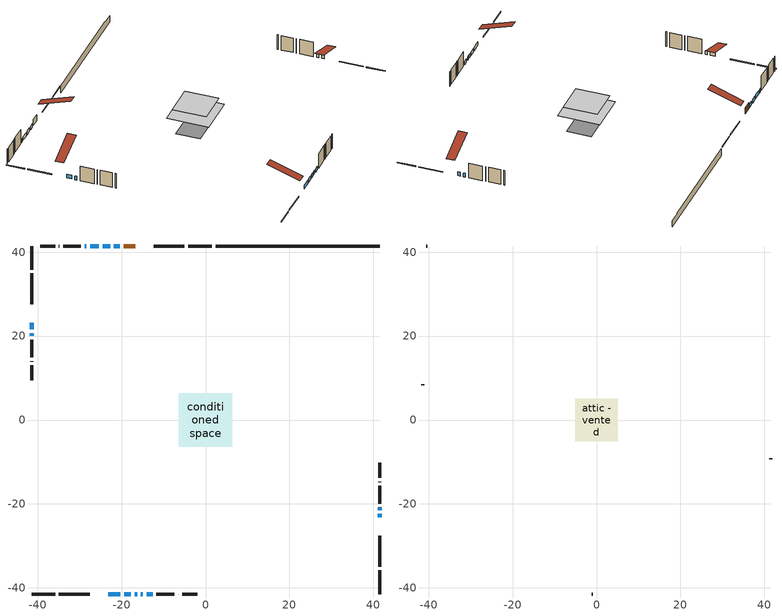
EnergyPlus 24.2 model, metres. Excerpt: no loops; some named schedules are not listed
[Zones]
conditioned space
 floor outside (Floor1 construction): -0.78,-0.78 -0.78,0.78 0.78,0.78 0.78,-0.78 z0.61
 floor outside (Floor2 construction): -1.21,-1.21 -1.21,1.21 1.21,1.21 1.21,-1.21 z0.61
 floor adiabatic (AdiabaticFloorConstruction): -6.33,-6.33 -6.33,6.33 6.33,6.33 6.33,-6.33 z3.05
 floor foundation (Slab1 construction): -6.1,-3.66 -6.1,3.66 6.1,3.66 6.1,-3.66 z-1.73
 wall outside (RimJoist1 construction): 1.51,41.46 -4.09,41.46 / -41.46,-41.46 -35.86,-41.46 / -41.46,41.46 -41.46,35.86 / 41.46,-41.46 41.46,-35.86 z0.61:0.91
 wall outside (RimJoist2 construction): -5.02,41.46 -12.33,41.46 / -34.93,-41.46 -27.62,-41.46 / -41.46,34.93 -41.46,27.62 / 41.46,-34.93 41.46,-27.62 z0.61:0.91
 wall outside (AdiabaticWallConstruction 1): -16.8,41.46 -19.49,41.46 z0.61:2.64
 wall outside (AdiabaticWallConstruction): -23.15,-41.46 -20.29,-41.46 / -20.42,41.46 -21.81,41.46 / -22.74,41.46 -24.52,41.46 / 41.46,-23.15 41.46,-22.39 / -41.46,23.15 -41.46,21.63 / -19.37,-41.46 -17.84,-41.46 / -25.45,41.46 -27.48,41.46 / 41.46,-21.46 41.46,-20.85 / -41.46,20.7 -41.46,20.09 / -16.91,-41.46 -16.32,-41.46 / -15.39,-41.46 -14.92,-41.46 / -14,-41.46 -12.62,-41.46 / -28.41,41.46 -28.75,41.46 z0.61:1.83
 wall outside (Wall1 construction): -29.68,41.46 -33.89,41.46 / -11.69,-41.46 -7.47,-41.46 / -41.46,19.16 -41.46,14.95 / 41.46,-19.92 41.46,-15.71 z0.61:5.49
 wall outside (Wall2 construction): -34.82,41.46 -34.91,41.46 / -6.55,-41.46 -6.46,-41.46 / -41.46,14.02 -41.46,13.93 / 41.46,-14.78 41.46,-14.69 z0.61:5.49
 wall outside (Wall3 construction): -35.84,41.46 -39.36,41.46 / -5.53,-41.46 -2.01,-41.46 / -41.46,13 -41.46,9.48 / 41.46,-13.76 41.46,-10.24 z0.61:5.49
 wall foundation (FoundationWall1 construction): 2.44,41.46,-1.73 2.44,41.46,0.61 37.56,41.46,0.61 37.56,41.46,0.23 41.46,41.46,0.23 41.46,41.46,-1.73
 window (WindowConstruction): -23.15,-41.46 -20.29,-41.46 z0.61:1.83
 window (WindowConstruction 5): -20.42,41.46 -21.81,41.46 z0.61:1.83
 window (WindowConstruction 6): -22.74,41.46 -24.52,41.46 z0.61:1.83
 window (WindowConstruction 7): 41.46,-23.15 41.46,-22.39 z0.61:1.83
 window (WindowConstruction 8): -41.46,23.15 -41.46,21.63 z0.61:1.83
 window (WindowConstruction 9): -19.36,-41.46 -17.84,-41.46 z0.61:1.83
 window (WindowConstruction 10): -25.45,41.46 -27.48,41.46 z0.61:1.83
 window (WindowConstruction 11): 41.46,-21.46 41.46,-20.85 z0.61:1.83
 window (WindowConstruction 12): -41.46,20.7 -41.46,20.09 z0.61:1.83
 window (WindowConstruction 1): -16.91,-41.46 -16.32,-41.46 z0.61:1.83
 window (WindowConstruction 2): -15.39,-41.46 -14.93,-41.46 z0.61:1.83
 window (WindowConstruction 3): -14,-41.46 -12.62,-41.46 z0.61:1.83
 window (WindowConstruction 4): -28.41,41.46 -28.75,41.46 z0.61:1.83
 door (Door): -16.8,41.46 -19.49,41.46 z0.61:2.64
 ceiling adiabatic (AdiabaticFloorConstruction): 6.33,-6.33 6.33,6.33 -6.33,6.33 -6.33,-6.33 z3.05
attic - vented
 floor to conditioned space (Floor3 construction Reversed): -5.1,-5.1 -5.1,5.1 5.1,5.1 5.1,-5.1 z5.49
 wall outside (Wall4 construction): -40.29,41.46 -40.53,41.46 / -1.08,-41.46 -0.84,-41.46 / -41.46,8.55 -41.46,8.31 / 41.46,-9.32 41.46,-9.07 z0.61:5.49
 roof outside (Roof1 construction): -15.87,41.46,5.49 -15.87,31.57,8.79 -13.26,31.57,8.79 -13.26,41.46,5.49; -24.08,-41.46,5.49 -24.08,-31.57,8.79 -26.69,-31.57,8.79 -26.69,-41.46,5.49; -41.46,24.08,5.49 -31.57,24.08,8.79 -31.57,26.69,8.79 -41.46,26.69,5.49; 41.46,-24.08,5.49 31.57,-24.08,8.79 31.57,-26.69,8.79 41.46,-26.69,5.49
[Building]
Building 1: Terrain=Suburbs
[Site:Location]
Regina Intl AP_SK: Latitude {deg}=50.43; Longitude {deg}=-104.67; Time Zone {hr}=-6; Elevation {m}=578; Keep Site Location Information=Yes
[Site:GroundTemperature:Shallow]
-2.28208, -4.75844, -4.95676, -3.7816, 0.936024, 5.63167, 9.70254, 12.2813, 12.5004, 10.403, 6.43594, 1.88434
[Site:WaterMainsTemperature]
Calculation Method=Schedule; Temperature Schedule=mains temperature schedule
[Material] Roughness=Rough; Thermal Absorptance=0.9
Name | Thickness {m} | Conductivity {W/m-K} | Density {kg/m3} | Specific Heat {J/kg-K} | Solar Absorptance | Visible Absorptance
asphalt or fiberglass shingles | 0.00635 | 0.162714 | 1121.4 | 1465.45 | 0.84 | 0.84
ceiling loosefill ins | 0.254 | 0.0480833 | 16.02 | 1046.75 | 0.7 | 0.7
ceiling stud and cavity | 0.1397 | 0.109733 | 65.682 | 1177.47 | 0.7 | 0.7
concrete 4.0 in. | 0.1016 | 1.803125 | 2242.8 | 837.4 | 0.7 | 0.7
concrete 8.0 in. | 0.2032 | 1.803125 | 2242.8 | 837.4 | 0.7 | 0.7
door material | 0.04445 | 0.0451087 | 512.64 | 1214.23 | 0.7 | 0.7
exterior vertical ins | 0.0457286 | 0.029427 | 32.04 | 1214.23 | 0.7 | 0.7
floor covering | 0.0127 | 0.0433444 | 54.468 | 1339.84 | 0.6 | 0.6
floor rigid ins; rim joist rigid ins; wall rigid ins | 0.051816 | 0.029427 | 32.04 | 1214.23 | 0.7 | 0.7
floor rigid ins 1; wall rigid ins 1 | 0.512978 | 0.029427 | 32.04 | 1214.23 | 0.7 | 0.7
floor stud and cavity | 0.1397 | 0.103009 | 92.3553 | 1139.71 | 0.7 | 0.7
floor stud and cavity 1 | 0.1397 | 0.103547 | 92.3553 | 1139.71 | 0.7 | 0.7
floor stud and cavity 2 | 0.1397 | 1.75129 | 37.0049 | 1207.88 | 0.7 | 0.7
furniture material conditioned space 1 | 0.1524 | 0.115458 | 640.8 | 1214.23 | 0.6 | 0.6
gypsum board | 0.0127 | 0.160291 | 801 | 837.4 | 0.6 | 0.6
gypsum board 1 | 0.0127 | 0.160291 | 801 | 837.4 | 0.7 | 0.7
osb sheathing 0.5 in. | 0.0127 | 0.115458 | 512.64 | 1214.23 | 0.7 | 0.7
osb sheathing 0.75 in. | 0.01905 | 0.115458 | 512.64 | 1214.23 | 0.7 | 0.7
osb sheathing 2.0 in. | 0.0508 | 0.115458 | 512.64 | 1214.23 | 0.7 | 0.7
rim joist stud and cavity | 0.0508 | 0.0440741 | 125.044 | 1163.47 | 0.6 | 0.6
wall stud and cavity | 0.1397 | 0.21045 | 139.0536 | 1170.24 | 0.7 | 0.7
wall stud and cavity 1 | 0.1397 | 0.0934493 | 139.0536 | 1170.24 | 0.7 | 0.7
wall stud and cavity 2 | 0.1397 | 0.209893 | 139.0536 | 1170.24 | 0.7 | 0.7
wall stud and cavity 3 | 0.0889 | 6.1454 | 50.32683 | 1063.81 | 0.6 | 0.6
wall stud and cavity 4 | 0.0889 | 0.380278 | 52.3479 | 1209.89 | 0.7 | 0.7
wall stud and cavity 5 | 0.0889 | 0.391764 | 83.0341 | 1211.67 | 0.7 | 0.7
wood siding | 0.0254 | 0.102417 | 544.68 | 1172.36 | 0 | 0
wood siding 1 | 0.00254 | 0.102417 | 544.68 | 1172.36 | 0 | 0
wood siding 2; wood siding 3; wood siding 4 | 0.0254 | 0.102417 | 544.68 | 1172.36 | 0.7 | 0.7
[WindowMaterial:SimpleGlazingSystem]
Name | U-Factor {W/m2-K} | Solar Heat Gain Coefficient
WindowMaterial | 2.941204 | 0.65
WindowMaterial 1 | 3.0383 | 0.55
WindowMaterial 10 | 3.01104 | 0.57
WindowMaterial 2 | 2.98209 | 0.6
WindowMaterial 3 | 2.97981 | 0.61
WindowMaterial 4 | 3.03659 | 0.55
WindowMaterial 5 | 2.97073 | 0.62
WindowMaterial 6 | 2.90373 | 0.68
WindowMaterial 7 | 2.94859 | 0.64
WindowMaterial 8 | 2.94461 | 0.64
WindowMaterial 9 | 2.929848 | 0.66
[Construction]
AdiabaticFloorConstruction: floor stud and cavity 2, floor rigid ins 1, osb sheathing 0.75 in., floor covering
AdiabaticWallConstruction: wood siding 3, wall rigid ins 1, wall stud and cavity 4, gypsum board
AdiabaticWallConstruction 1: wood siding 4, wall rigid ins 1, wall stud and cavity 4, gypsum board
Door: door material
Floor1 construction: floor stud and cavity, floor rigid ins, osb sheathing 0.75 in., floor covering
Floor2 construction: floor stud and cavity 1, floor rigid ins, osb sheathing 0.75 in., floor covering
Floor3 construction Reversed: gypsum board, ceiling stud and cavity, ceiling loosefill ins
FoundationWall1 construction: concrete 8.0 in., gypsum board 1
furniture construction conditioned space 1: furniture material conditioned space 1
PartitionWallConstruction: gypsum board, wall stud and cavity 5, gypsum board
RimJoist1 construction; RimJoist2 construction: wood siding 2, rim joist rigid ins, osb sheathing 2.0 in., rim joist stud and cavity
Roof1 construction: asphalt or fiberglass shingles
Slab1 construction: concrete 4.0 in.
Wall1 construction: wood siding, wall rigid ins, osb sheathing 0.5 in., wall stud and cavity, gypsum board
Wall2 construction: wood siding, osb sheathing 0.5 in., wall stud and cavity 1, gypsum board
Wall3 construction: wood siding, wall rigid ins, osb sheathing 0.5 in., wall stud and cavity 2, gypsum board
Wall4 construction: wood siding 1, wall stud and cavity 3
WindowConstruction: WindowMaterial
WindowConstruction 1: WindowMaterial 1
WindowConstruction 10: WindowMaterial 9
WindowConstruction 11; WindowConstruction 12: WindowMaterial 10
WindowConstruction 2: WindowMaterial 2
WindowConstruction 3: WindowMaterial 3
WindowConstruction 4: WindowMaterial 4
WindowConstruction 5: WindowMaterial 5
WindowConstruction 6: WindowMaterial 6
WindowConstruction 7; WindowConstruction 8: WindowMaterial 7
WindowConstruction 9: WindowMaterial 8
[Zone] Multiplier=1; Part of Total Floor Area=Yes
Name | Volume {m3}
attic - vented | 55.7855
conditioned space | 623.3
[Space]
Name | Zone | Volume {m3}
attic - vented 1 | attic - vented | 55.7855
conditioned space 1 | conditioned space | 623.3
[ZoneInfiltration:EffectiveLeakageArea]
infil attic - vented 1: Zone or Space=attic - vented 1; Schedule=Always On Discrete; Effective Air Leakage Area {cm2}=3279.79; Stack Coefficient=0.000568502; Wind Coefficient=1.61096e-05
[ZoneMixing]
whole house fan mix: Zone or Space=attic - vented; Schedule=Always On Continuous; Design Flow Rate Calculation Method=Flow/Zone; Design Flow Rate {m3/s}=0; Source Zone or Space=conditioned space
[SurfaceProperty:ExposedFoundationPerimeter]
Slab1: Exposed Perimeter Calculation Method=TotalExposedPerimeter; Total Exposed Perimeter {m}=39.02
[InternalMass] Zone or ZoneList=conditioned space; Space or SpaceList=conditioned space 1
Name | Construction | Surface Area {m2}
furniture mass conditioned space 1 | furniture construction conditioned space 1 | 103.04
partition wall mass | PartitionWallConstruction | 257.601
[Lights]
interior lighting: Zone or ZoneList or Space or SpaceList=conditioned space 1; Schedule=interior lighting schedule; Design Level Calculation Method=LightingLevel; Lighting Level {W}=343.2; Return Air Fraction=0; Fraction Radiant=0.6; Fraction Visible=0.2; Fraction Replaceable=1
[People]
occupants: Zone or ZoneList or Space or SpaceList=conditioned space 1; Number of People Schedule=occupants schedule; Number of People Calculation Method=People; Number of People=3; Fraction Radiant=0.314171; Sensible Heat Fraction=0.56303; Activity Level Schedule=occupants activity schedule; Carbon Dioxide Generation Rate {m3/s-W}=0; Enable ASHRAE 55 Comfort Warnings=No; Mean Radiant Temperature Calculation Type=EnclosureAveraged
[ElectricEquipment] Zone or ZoneList or Space or SpaceList=conditioned space 1; Design Level Calculation Method=EquipmentLevel
Name | Schedule | Design Level {W} | Fraction Latent | Fraction Radiant | Fraction Lost
clothes dryer | clothes dryer schedule | 140.772 | 0.015 | 0.081 | 0.85
clothes washer | clothes washer schedule | 32.1985 | 0.03 | 0.162 | 0.7
cooking range | cooking range schedule | 215.147 | 0.08 | 0.432 | 0.2
dishwasher | dishwasher schedule | 66.8632 | 0.3 | 0.18 | 0.4
fridge | fridge schedule | 72.9452 | 0 | 0.6 | 0
mech vent house fan | mech vent house fan schedule | 0 | 0 | 0 | 1
mech vent house fan cfis | mech vent house fan cfis schedule | 0 | 0 | 0 | 0
misc plug loads | misc plug loads schedule | 494.7 | 0.045 | 0.513 | 0.1
whole house fan | Always On Discrete | 0 | 0 | 0 | 1
[OtherEquipment] Zone or ZoneList or Space or SpaceList=conditioned space 1; Design Level Calculation Method=EquipmentLevel
Name | Fuel Type | Schedule | Design Level {W} | Fraction Latent | Fraction Radiant | Fraction Lost
clothes dryer 1 | Electricity | clothes dryer schedule | 0 | 0.015 | 0.081 | 0.85
cooking range 1 | Electricity | cooking range schedule | 0 | 0.08 | 0.432 | 0.2
general water use latent | None | general water use schedule | 62.594 | 1 | 0 | 0
general water use sensible | None | general water use schedule | -61.6891 | 0 | 0.6 | 0
mech vent house fan latent load | None | Always On Discrete | 0 | 1 | 0 | 0
mech vent house fan sensible load | None | Always On Discrete | 0 | 0 | 0 | 0
water heater energy adjustment1 | NaturalGas | Always On Discrete | 0.01 | 0 | 0 | 1
[ZoneInfiltration:DesignFlowRate] Zone or ZoneList or Space or SpaceList=conditioned space 1; Schedule=Always On Discrete; Design Flow Rate Calculation Method=Flow/Zone; Design Flow Rate {m3/s}=0
infil flow; natural vent flow; whole house fan flow
[AvailabilityManager:Scheduled]
furnace airloop Availability Manager: Schedule=Always On Discrete
[Foundation:Kiva]
Foundation Kiva 1: Initial Indoor Air Temperature {C}=21; Wall Height Above Grade {m}=0.609996; Wall Depth Below Slab {m}=0.2032; Custom Block Material Name 1=exterior vertical ins; Custom Block Depth 1 {m}=2.34001; Custom Block X Position 1 {m}=0.2159; Custom Block Z Position 1 {m}=0
[Foundation:Kiva:Settings]
Soil Conductivity {W/m-K}=0.849921; Soil Density {kg/m3}=1842.3; Soil Specific Heat {J/kg-K}=418.7; Ground Solar Absorptivity=0.9; Ground Thermal Absorptivity=0.9; Ground Surface Roughness {m}=0.03; Far-Field Width {m}=40; Deep-Ground Boundary Condition=ZeroFlux; Deep-Ground Depth {m}=40; Minimum Cell Dimension {m}=0.2; Maximum Cell Growth Coefficient=3; Simulation Timestep=Timestep
[Exterior:Lights]
exterior lighting: Schedule=exterior lighting schedule; Design Level {W}=75.6
[EnergyManagementSystem:GlobalVariable]
furnace_airloop_Fan_RTF
infil_program_Qfan
infil_program_Qinf
natural_vent_program_Qnv
natural_vent_program_Qwhf
[EnergyManagementSystem:Sensor]
Name | Output:Variable or Output:Meter Index Key | Output:Variable or Output:Meter
airflow_gain | infil flow | Infiltration Sensible Heat Gain Energy
airflow_gain_1 | natural vent flow | Infiltration Sensible Heat Gain Energy
airflow_gain_2 | whole house fan flow | Infiltration Sensible Heat Gain Energy
airflow_loss | infil flow | Infiltration Sensible Heat Loss Energy
airflow_loss_1 | natural vent flow | Infiltration Sensible Heat Loss Energy
airflow_loss_2 | whole house fan flow | Infiltration Sensible Heat Loss Energy
clg_load_cond |  | Cooling:EnergyTransfer:Zone:CONDITIONED SPACE
clg_sp_s; clg_sp_s_1 | cooling setpoint | Schedule Value
clothes_dryer_exhaust_0_sch_s | clothes dryer exhaust 0 schedule | Schedule Value
cool_season | cooling season schedule | Schedule Value
htg_load_cond |  | Heating:EnergyTransfer:Zone:CONDITIONED SPACE
htg_sp_s; htg_sp_s_1 | heating setpoint | Schedule Value
ig_ee_conv | clothes dryer | Electric Equipment Convective Heating Energy
ig_ee_conv_2 | cooking range | Electric Equipment Convective Heating Energy
ig_ee_conv_4 | fridge | Electric Equipment Convective Heating Energy
ig_ee_conv_5 | misc plug loads | Electric Equipment Convective Heating Energy
ig_ee_conv_6 | whole house fan | Electric Equipment Convective Heating Energy
ig_ee_rad | clothes dryer | Electric Equipment Radiant Heating Energy
ig_ee_rad_2 | cooking range | Electric Equipment Radiant Heating Energy
ig_ee_rad_4 | fridge | Electric Equipment Radiant Heating Energy
ig_ee_rad_5 | misc plug loads | Electric Equipment Radiant Heating Energy
ig_ee_rad_6 | whole house fan | Electric Equipment Radiant Heating Energy
ig_lgt_conv | interior lighting | Lights Convective Heating Energy
ig_lgt_rad | interior lighting | Lights Radiant Heating Energy
ig_lgt_vis | interior lighting | Lights Visible Radiation Heating Energy
ig_oe_conv | clothes dryer 1 | Other Equipment Convective Heating Energy
ig_oe_conv_1 | cooking range 1 | Other Equipment Convective Heating Energy
ig_oe_conv_2 | general water use latent | Other Equipment Convective Heating Energy
ig_oe_conv_3 | general water use sensible | Other Equipment Convective Heating Energy
ig_oe_conv_4 | water heater energy adjustment1 | Other Equipment Convective Heating Energy
ig_oe_rad | clothes dryer 1 | Other Equipment Radiant Heating Energy
ig_oe_rad_1 | cooking range 1 | Other Equipment Radiant Heating Energy
ig_oe_rad_2 | general water use latent | Other Equipment Radiant Heating Energy
ig_oe_rad_3 | general water use sensible | Other Equipment Radiant Heating Energy
ig_oe_rad_4 | water heater energy adjustment1 | Other Equipment Radiant Heating Energy
ig_ppl_conv | occupants | People Convective Heating Energy
ig_ppl_rad | occupants | People Radiant Heating Energy
im_conv | furniture mass conditioned space 1 | Surface Inside Face Convection Heat Gain Energy
im_conv_1 | partition wall mass | Surface Inside Face Convection Heat Gain Energy
im_ig | furniture mass conditioned space 1 | Surface Inside Face Internal Gains Radiation Heat Gain Energy
im_ig_1 | partition wall mass | Surface Inside Face Internal Gains Radiation Heat Gain Energy
im_lgt | furniture mass conditioned space 1 | Surface Inside Face Lights Radiation Heat Gain Energy
im_lgt_1 | partition wall mass | Surface Inside Face Lights Radiation Heat Gain Energy
im_sol | furniture mass conditioned space 1 | Surface Inside Face Solar Radiation Heat Gain Energy
im_sol_1 | partition wall mass | Surface Inside Face Solar Radiation Heat Gain Energy
im_surf | furniture mass conditioned space 1 | Surface Inside Face Net Surface Thermal Radiation Heat Gain Energy
im_surf_1 | partition wall mass | Surface Inside Face Net Surface Thermal Radiation Heat Gain Energy
mv_conv | mech vent house fan | Electric Equipment Convective Heating Energy
mv_conv_1 | mech vent house fan cfis | Electric Equipment Convective Heating Energy
mv_conv_2 | mech vent house fan latent load | Other Equipment Convective Heating Energy
mv_conv_3 | mech vent house fan sensible load | Other Equipment Convective Heating Energy
mv_rad | mech vent house fan | Electric Equipment Radiant Heating Energy
mv_rad_1 | mech vent house fan cfis | Electric Equipment Radiant Heating Energy
mv_rad_2 | mech vent house fan latent load | Other Equipment Radiant Heating Energy
mv_rad_3 | mech vent house fan sensible load | Other Equipment Radiant Heating Energy
natural_vent_s | natural vent schedule | Schedule Value
out_pb_s |  | Site Outdoor Air Barometric Pressure
out_wt_s |  | Site Outdoor Air Humidity Ratio
site_vw_s |  | Site Wind Speed
ss_back_out | Window1 | Surface Window Shortwave from Zone Back Out Window Heat Transfer Rate
ss_back_out_1 | Window10 | Surface Window Shortwave from Zone Back Out Window Heat Transfer Rate
ss_back_out_10 | Window6 | Surface Window Shortwave from Zone Back Out Window Heat Transfer Rate
ss_back_out_11 | Window7 | Surface Window Shortwave from Zone Back Out Window Heat Transfer Rate
ss_back_out_12 | Window9 | Surface Window Shortwave from Zone Back Out Window Heat Transfer Rate
ss_back_out_2 | Window12 | Surface Window Shortwave from Zone Back Out Window Heat Transfer Rate
ss_back_out_3 | Window13 | Surface Window Shortwave from Zone Back Out Window Heat Transfer Rate
ss_back_out_4 | Window14 | Surface Window Shortwave from Zone Back Out Window Heat Transfer Rate
ss_back_out_5 | Window16 | Surface Window Shortwave from Zone Back Out Window Heat Transfer Rate
ss_back_out_6 | Window18 | Surface Window Shortwave from Zone Back Out Window Heat Transfer Rate
ss_back_out_7 | Window20 | Surface Window Shortwave from Zone Back Out Window Heat Transfer Rate
ss_back_out_8 | Window22 | Surface Window Shortwave from Zone Back Out Window Heat Transfer Rate
ss_back_out_9 | Window4 | Surface Window Shortwave from Zone Back Out Window Heat Transfer Rate
ss_conv | Door1 | Surface Inside Face Convection Heat Gain Energy
ss_conv_1 | Window1 | Surface Inside Face Convection Heat Gain Energy
ss_conv_10 | Window4 | Surface Inside Face Convection Heat Gain Energy
ss_conv_11 | Window6 | Surface Inside Face Convection Heat Gain Energy
ss_conv_12 | Window7 | Surface Inside Face Convection Heat Gain Energy
ss_conv_13 | Window9 | Surface Inside Face Convection Heat Gain Energy
ss_conv_2 | Window10 | Surface Inside Face Convection Heat Gain Energy
ss_conv_3 | Window12 | Surface Inside Face Convection Heat Gain Energy
ss_conv_4 | Window13 | Surface Inside Face Convection Heat Gain Energy
ss_conv_5 | Window14 | Surface Inside Face Convection Heat Gain Energy
ss_conv_6 | Window16 | Surface Inside Face Convection Heat Gain Energy
ss_conv_7 | Window18 | Surface Inside Face Convection Heat Gain Energy
ss_conv_8 | Window20 | Surface Inside Face Convection Heat Gain Energy
ss_conv_9 | Window22 | Surface Inside Face Convection Heat Gain Energy
ss_ig | Door1 | Surface Inside Face Internal Gains Radiation Heat Gain Energy
ss_ig_1 | Window1 | Surface Inside Face Internal Gains Radiation Heat Gain Energy
ss_ig_10 | Window4 | Surface Inside Face Internal Gains Radiation Heat Gain Energy
ss_ig_11 | Window6 | Surface Inside Face Internal Gains Radiation Heat Gain Energy
ss_ig_12 | Window7 | Surface Inside Face Internal Gains Radiation Heat Gain Energy
ss_ig_13 | Window9 | Surface Inside Face Internal Gains Radiation Heat Gain Energy
ss_ig_2 | Window10 | Surface Inside Face Internal Gains Radiation Heat Gain Energy
ss_ig_3 | Window12 | Surface Inside Face Internal Gains Radiation Heat Gain Energy
ss_ig_4 | Window13 | Surface Inside Face Internal Gains Radiation Heat Gain Energy
ss_ig_5 | Window14 | Surface Inside Face Internal Gains Radiation Heat Gain Energy
ss_ig_6 | Window16 | Surface Inside Face Internal Gains Radiation Heat Gain Energy
ss_ig_7 | Window18 | Surface Inside Face Internal Gains Radiation Heat Gain Energy
ss_ig_8 | Window20 | Surface Inside Face Internal Gains Radiation Heat Gain Energy
ss_ig_9 | Window22 | Surface Inside Face Internal Gains Radiation Heat Gain Energy
ss_lgt | Door1 | Surface Inside Face Lights Radiation Heat Gain Energy
ss_sol | Door1 | Surface Inside Face Solar Radiation Heat Gain Energy
ss_surf | Door1 | Surface Inside Face Net Surface Thermal Radiation Heat Gain Energy
ss_surf_1 | Window1 | Surface Inside Face Net Surface Thermal Radiation Heat Gain Energy
ss_surf_10 | Window4 | Surface Inside Face Net Surface Thermal Radiation Heat Gain Energy
ss_surf_11 | Window6 | Surface Inside Face Net Surface Thermal Radiation Heat Gain Energy
ss_surf_12 | Window7 | Surface Inside Face Net Surface Thermal Radiation Heat Gain Energy
ss_surf_13 | Window9 | Surface Inside Face Net Surface Thermal Radiation Heat Gain Energy
ss_surf_2 | Window10 | Surface Inside Face Net Surface Thermal Radiation Heat Gain Energy
ss_surf_3 | Window12 | Surface Inside Face Net Surface Thermal Radiation Heat Gain Energy
ss_surf_4 | Window13 | Surface Inside Face Net Surface Thermal Radiation Heat Gain Energy
ss_surf_5 | Window14 | Surface Inside Face Net Surface Thermal Radiation Heat Gain Energy
ss_surf_6 | Window16 | Surface Inside Face Net Surface Thermal Radiation Heat Gain Energy
ss_surf_7 | Window18 | Surface Inside Face Net Surface Thermal Radiation Heat Gain Energy
ss_surf_8 | Window20 | Surface Inside Face Net Surface Thermal Radiation Heat Gain Energy
ss_surf_9 | Window22 | Surface Inside Face Net Surface Thermal Radiation Heat Gain Energy
ss_trans_in | Window1 | Surface Window Transmitted Solar Radiation Rate
ss_trans_in_1 | Window10 | Surface Window Transmitted Solar Radiation Rate
ss_trans_in_10 | Window6 | Surface Window Transmitted Solar Radiation Rate
ss_trans_in_11 | Window7 | Surface Window Transmitted Solar Radiation Rate
ss_trans_in_12 | Window9 | Surface Window Transmitted Solar Radiation Rate
ss_trans_in_2 | Window12 | Surface Window Transmitted Solar Radiation Rate
ss_trans_in_3 | Window13 | Surface Window Transmitted Solar Radiation Rate
ss_trans_in_4 | Window14 | Surface Window Transmitted Solar Radiation Rate
ss_trans_in_5 | Window16 | Surface Window Transmitted Solar Radiation Rate
ss_trans_in_6 | Window18 | Surface Window Transmitted Solar Radiation Rate
ss_trans_in_7 | Window20 | Surface Window Transmitted Solar Radiation Rate
ss_trans_in_8 | Window22 | Surface Window Transmitted Solar Radiation Rate
ss_trans_in_9 | Window4 | Surface Window Transmitted Solar Radiation Rate
ss_trans_out | Window1 | Surface Inside Face Initial Transmitted Diffuse Transmitted Out Window Solar Radiation Rate
ss_trans_out_1 | Window10 | Surface Inside Face Initial Transmitted Diffuse Transmitted Out Window Solar Radiation Rate
ss_trans_out_10 | Window6 | Surface Inside Face Initial Transmitted Diffuse Transmitted Out Window Solar Radiation Rate
ss_trans_out_11 | Window7 | Surface Inside Face Initial Transmitted Diffuse Transmitted Out Window Solar Radiation Rate
ss_trans_out_12 | Window9 | Surface Inside Face Initial Transmitted Diffuse Transmitted Out Window Solar Radiation Rate
ss_trans_out_2 | Window12 | Surface Inside Face Initial Transmitted Diffuse Transmitted Out Window Solar Radiation Rate
ss_trans_out_3 | Window13 | Surface Inside Face Initial Transmitted Diffuse Transmitted Out Window Solar Radiation Rate
ss_trans_out_4 | Window14 | Surface Inside Face Initial Transmitted Diffuse Transmitted Out Window Solar Radiation Rate
ss_trans_out_5 | Window16 | Surface Inside Face Initial Transmitted Diffuse Transmitted Out Window Solar Radiation Rate
ss_trans_out_6 | Window18 | Surface Inside Face Initial Transmitted Diffuse Transmitted Out Window Solar Radiation Rate
ss_trans_out_7 | Window20 | Surface Inside Face Initial Transmitted Diffuse Transmitted Out Window Solar Radiation Rate
ss_trans_out_8 | Window22 | Surface Inside Face Initial Transmitted Diffuse Transmitted Out Window Solar Radiation Rate
ss_trans_out_9 | Window4 | Surface Inside Face Initial Transmitted Diffuse Transmitted Out Window Solar Radiation Rate
s_conv | Floor1 | Surface Inside Face Convection Heat Gain Energy
s_conv_1 | Floor2 | Surface Inside Face Convection Heat Gain Energy
s_conv_10 | RimJoist2:0 | Surface Inside Face Convection Heat Gain Energy
